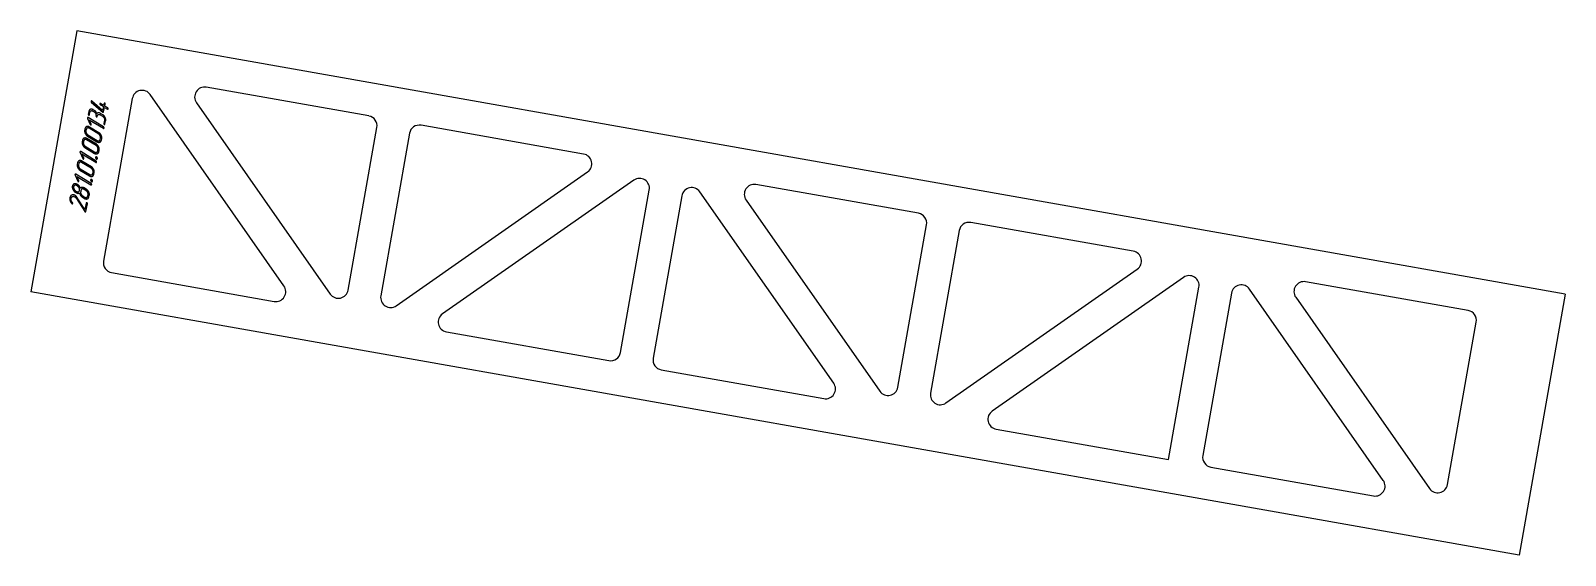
# Model space of a CAD drawing. Header units: millimetres. Extents: x 160 to 2473, y 241 to 1032.
import ezdxf

# ---------------------------------------------------------------- set-up
doc = ezdxf.new("R2010")
doc.units = ezdxf.units.MM
doc.linetypes.add('K5LT_BASIC', pattern=[0])
doc.layers.add('Engraving', color=7, linetype='Continuous')

msp = doc.modelspace()

# ---------------------------------------------------------------- linework, layer by layer
at = {"color": 150, "linetype": 'K5LT_BASIC', "lineweight": 25, "true_color": 0x0080ff}
for p, q in [((229.4, 1032.3), (159.7, 638.4)), ((2473, 635.3), (229.4, 1032.3)), ((312.8, 930), (269.5, 685)), ((541.5, 647.6), (339.9, 936)), ((669.4, 903.7), (424.4, 947)), ((409.5, 923.6), (611.1, 635.3)), ((638.2, 641.3), (681.5, 886.3)), ((993.1, 846.4), (748.2, 889.7)), ((730.8, 877.6), (687.4, 632.6)), ((710.8, 617.7), (999.1, 819.3)), ((1068.8, 807), (780.4, 605.4)), ((1048.8, 547.1), (1092.1, 792.1)), ((1370.1, 501), (1168.4, 789.4)), ((1497.9, 757.1), (1253, 800.4)), ((1141.4, 783.4), (1098, 538.4)), ((1238, 777), (1439.7, 488.7)), ((1821.7, 699.8), (1576.7, 743.1)), ((1466.7, 494.7), (1510.1, 739.7)), ((1559.3, 731), (1516, 486)), ((1539.3, 471.1), (1827.7, 672.7)), ((281.6, 667.6), (526.6, 624.3)), ((1897.3, 660.4), (1609, 458.8)), ((2326.5, 610.5), (2081.5, 653.8)), ((2403.3, 241.4), (159.7, 638.4)), ((1874.7, 385.7), (1920.7, 645.5)), ((1969.9, 636.8), (1926.6, 391.8)), ((2198.6, 354.4), (1997, 642.8)), ((2066.6, 630.4), (2268.2, 342.1)), ((2473, 635.3), (2403.3, 241.4)), ((2295.3, 348.1), (2338.6, 593.1)), ((786.4, 578.3), (1031.4, 535)), ((1110.2, 521), (1355.1, 477.7)), ((1615, 431.7), (1874.7, 385.7)), ((1938.7, 374.4), (2183.7, 331.1))]:
    msp.add_line(p, q, dxfattribs=at)
for centre, start, end in [((327.6, 927.4), 34.9656, 169.9656), ((421.8, 932.2), 79.9656, 214.9656), ((666.8, 888.9), 349.9656, 79.9656), ((745.5, 875), 79.9656, 169.9656), ((990.5, 831.6), 304.9656, 79.9656), ((1077.4, 794.7), 349.9656, 124.9656), ((1156.1, 780.8), 34.9656, 169.9656), ((1250.3, 785.6), 79.9656, 214.9656), ((1495.3, 742.3), 349.9656, 79.9656), ((1574.1, 728.3), 79.9656, 169.9656), ((1819.1, 685), 304.9656, 79.9656), ((284.2, 682.4), 169.9656, 259.9656), ((1905.9, 648.1), 349.9656, 124.9656), ((1984.7, 634.2), 34.9656, 169.9656), ((2078.9, 639), 79.9656, 214.9656), ((529.2, 639), 259.9656, 34.9656), ((623.4, 643.9), 214.9656, 349.9656), ((702.2, 630), 169.9656, 304.9656), ((789, 593.1), 124.9656, 259.9656), ((2323.9, 595.7), 349.9656, 79.9656), ((1034, 549.7), 259.9656, 349.9656), ((1112.8, 535.8), 169.9656, 259.9656), ((1357.8, 492.4), 259.9656, 34.9656), ((1452, 497.3), 214.9656, 349.9656), ((1530.8, 483.4), 169.9656, 304.9656), ((1617.6, 446.5), 124.9656, 259.9656), ((1941.3, 389.2), 169.9656, 259.9656), ((2186.3, 345.8), 259.9656, 34.9656), ((2280.5, 350.7), 214.9656, 349.9656)]:
    msp.add_arc(centre, 15, start, end, dxfattribs=at)
at = {"layer": 'Engraving', "color": 150, "linetype": 'K5LT_BASIC', "lineweight": 25, "true_color": 0x0080ff}
for p, q in [((250.6, 925.7), (250.6, 925)), ((251.9, 926), (251.7, 926.2)), ((268, 912.2), (251.9, 926)), ((247.2, 910.5), (246.4, 906.7)), ((248.2, 905.6), (249, 909.5)), ((251.1, 924.3), (268.2, 909.6)), ((253.5, 911.2), (255.3, 910.1)), ((255.7, 912), (253.9, 913.1)), ((256.3, 911.7), (255.7, 912)), ((256.7, 911.4), (256.3, 911.7)), ((257, 911.1), (256.7, 911.4)), ((259.8, 902.9), (260.1, 903.9)), ((264.5, 905.6), (268.1, 903.4)), ((264.7, 920.5), (269.2, 917.8)), ((268.5, 905.4), (264.9, 907.6)), ((269.6, 919.7), (265.1, 922.4)), ((269.2, 917.8), (268, 912.2)), ((268.2, 909.6), (268.4, 909.4)), ((269.5, 909.9), (271, 916.7)), ((270.3, 922.7), (269.6, 919.7)), ((271, 916.7), (275.5, 914)), ((271.4, 918.6), (272.1, 921.6)), ((275.9, 915.9), (271.4, 918.6)), ((241.5, 884.5), (241.1, 882.6)), ((243.3, 883.4), (242.9, 881.5)), ((245.3, 900.1), (249.4, 891)), ((269.6, 887.2), (246.2, 901.3)), ((262.2, 876.5), (247.8, 885.2)), ((250.9, 891.6), (248, 898.1)), ((248, 898.1), (269.2, 885.3)), ((262.6, 878.4), (248.2, 887.1)), ((270.8, 897.4), (269.8, 892.5)), ((271.6, 891.4), (272.6, 896.3)), ((237.7, 867.1), (237.3, 865.2)), ((239.5, 866.1), (239.1, 864.1)), ((241.4, 856.1), (255.8, 847.4)), ((241.8, 858.1), (256.2, 849.4)), ((258.4, 859.1), (244, 867.8)), ((258.8, 861), (244.4, 869.7)), ((245.2, 873.5), (259.6, 864.8)), ((245.6, 875.4), (260, 866.7)), ((264.5, 868.4), (264.9, 870.4)), ((266.3, 867.4), (266.7, 869.3)), ((230.3, 833.1), (229.8, 831.2)), ((234, 848.7), (238.1, 839.6)), ((258.3, 835.8), (235, 850)), ((250.9, 825.1), (236.5, 833.8)), ((239.7, 840.2), (236.7, 846.7)), ((236.7, 846.7), (257.9, 833.9)), ((251.3, 827), (236.9, 835.7)), ((260.7, 851.1), (261.1, 853)), ((262.5, 850), (262.9, 851.9)), ((226.5, 814.7), (230.6, 805.6)), ((250.9, 801.8), (227.5, 816)), ((232.2, 806.2), (229.2, 812.7)), ((229.2, 812.7), (250.5, 799.9)), ((232.1, 832), (231.6, 830.1)), ((233.9, 822.1), (248.3, 813.4)), ((234.4, 824), (248.8, 815.4)), ((253.2, 817.1), (253.6, 819)), ((255, 816), (255.4, 817.9)), ((222.6, 798.1), (222.4, 797.5)), ((222.4, 797.5), (222.4, 796.9)), ((222.4, 796.9), (222.4, 795.7)), ((226.7, 789.1), (228.5, 788)), ((228.1, 801.3), (227.1, 801.6)), ((227.1, 791), (228.9, 789.9)), ((228.7, 801.1), (228.1, 801.3)), ((229.2, 800.7), (228.7, 801.1)), ((230.6, 797.7), (228.8, 798.8)), ((231.1, 799.6), (229.2, 800.7)), ((235.4, 791.5), (235, 789.6)), ((243.4, 791.1), (239.8, 793.2)), ((243.8, 793), (240.3, 795.2)), ((221.6, 771.8), (221.9, 771.5)), ((227.3, 781), (227.9, 780.3)), ((227.9, 780.3), (228.5, 779.5)), ((228.5, 779.5), (241.1, 759.8)), ((241.3, 762.7), (229.8, 780.5)), ((237.3, 781.6), (240.9, 779.4)), ((237.7, 783.5), (241.3, 781.3)), ((243.4, 772.5), (241.3, 762.7)), ((242.7, 759.7), (245.2, 771.4)), ((245.7, 783.1), (246.2, 785)), ((247.5, 782), (248, 783.9))]:
    msp.add_line(p, q, dxfattribs=at)
for points in [[(251, 926.3), (250.7, 926.1), (250.6, 925.7)], [(251.7, 926.2), (251.3, 926.4), (251, 926.3)], [(246.4, 906.7), (246.3, 906.2), (246.6, 905.7)], [(246.6, 905.7), (246.9, 905.3), (247.1, 905.1)], [(247.1, 905.1), (247.4, 904.9), (247.8, 905)], [(249.7, 913.7), (247.8, 913), (247.2, 910.5)], [(247.8, 905), (248.1, 905.1), (248.2, 905.6)], [(249, 909.5), (249.4, 911.1), (250.7, 911.6)], [(253.9, 913.1), (251.7, 914.5), (249.7, 913.7)], [(250.6, 925), (250.7, 924.6), (251.1, 924.3)], [(250.7, 911.6), (252, 912.1), (253.5, 911.2)], [(255.3, 910.1), (256.8, 909.2), (257.6, 907.4)], [(257.9, 910.1), (257.5, 910.8), (257, 911.1)], [(257.6, 907.4), (258.4, 905.6), (258, 904)], [(259.5, 907.3), (258.8, 909), (257.9, 910.1)], [(258, 904), (257.9, 903.5), (258.2, 903.1)], [(258.2, 903.1), (258.5, 902.6), (258.7, 902.5)], [(258.7, 902.5), (259.1, 902.3), (259.4, 902.4)], [(259.4, 902.4), (259.7, 902.5), (259.8, 902.9)], [(261.9, 908.4), (260.3, 908.3), (259.5, 907.3)], [(260.1, 903.9), (260.4, 905.5), (261.7, 906)], [(261.7, 906), (263, 906.5), (264.5, 905.6)], [(264.9, 907.6), (263.4, 908.5), (261.9, 908.4)], [(264.4, 922.5), (264.1, 922.4), (264, 922)], [(264, 922), (263.9, 921.6), (264.2, 921.2)], [(264.2, 921.2), (264.4, 920.7), (264.7, 920.5)], [(265.1, 922.4), (264.7, 922.7), (264.4, 922.5)], [(268.1, 903.4), (269.6, 902.5), (270.4, 900.8)], [(268.4, 909.4), (268.8, 909.2), (269.1, 909.3)], [(272, 901.4), (270.8, 904), (268.5, 905.4)], [(269.1, 909.3), (269.4, 909.5), (269.5, 909.9)], [(270.7, 923.1), (270.3, 923), (270.3, 922.7)], [(271.4, 923.1), (271.1, 923.3), (270.7, 923.1)], [(271.9, 922.5), (271.7, 922.9), (271.4, 923.1)], [(272.1, 921.6), (272.2, 922), (271.9, 922.5)], [(275.5, 914), (276, 913.7), (276.2, 913.8)], [(276.5, 915.2), (276.4, 915.7), (275.9, 915.9)], [(276.2, 913.8), (276.6, 914.2), (276.6, 914.4)], [(276.6, 914.4), (276.7, 914.8), (276.5, 915.2)], [(241.1, 882.6), (240.6, 880.1), (241.8, 877.5)], [(244, 887.7), (242.1, 886.9), (241.5, 884.5)], [(242.9, 881.5), (242.6, 879.9), (243.4, 878.1)], [(245, 885.5), (243.7, 885), (243.3, 883.4)], [(248.2, 887.1), (246, 888.5), (244, 887.7)], [(247.8, 885.2), (246.3, 886), (245, 885.5)], [(245.5, 901.4), (245.2, 901.3), (245.1, 900.9)], [(245.1, 900.9), (245.1, 900.5), (245.3, 900.1)], [(246.2, 901.3), (245.8, 901.6), (245.5, 901.4)], [(249.4, 891), (249.8, 890.4), (249.9, 890.3)], [(249.9, 890.3), (250.3, 890.1), (250.6, 890.2)], [(250.6, 890.2), (251, 890.4), (251.1, 890.8)], [(251.1, 890.8), (251.1, 891.1), (250.9, 891.6)], [(269.2, 885.3), (269.7, 885), (269.9, 885.1)], [(270.2, 886.5), (270.1, 886.9), (269.6, 887.2)], [(269.8, 892.5), (269.7, 892), (270, 891.6)], [(269.9, 885.1), (270.3, 885.5), (270.3, 885.7)], [(270, 891.6), (270.3, 891.1), (270.5, 891)], [(270.3, 885.7), (270.4, 886.1), (270.2, 886.5)], [(270.4, 900.8), (271.2, 899), (270.8, 897.4)], [(270.5, 891), (270.8, 890.8), (271.2, 890.9)], [(271.2, 890.9), (271.5, 891), (271.6, 891.4)], [(272.6, 896.3), (273.2, 898.7), (272, 901.4)], [(237.3, 865.2), (236.8, 862.8), (238, 860.1)], [(240.2, 870.3), (238.2, 869.5), (237.7, 867.1)], [(238, 860.1), (239.2, 857.4), (241.4, 856.1)], [(239.1, 864.1), (238.7, 862.5), (239.5, 860.7)], [(241.2, 868.2), (239.9, 867.7), (239.5, 866.1)], [(239.5, 860.7), (240.3, 859), (241.8, 858.1)], [(244.4, 869.7), (242.2, 871.1), (240.2, 870.3)], [(244, 867.8), (242.5, 868.7), (241.2, 868.2)], [(241.8, 877.5), (243.1, 874.8), (245.2, 873.5)], [(243.4, 878.1), (244.2, 876.3), (245.6, 875.4)], [(260.7, 856.4), (259.9, 858.2), (258.4, 859.1)], [(262.2, 857), (261, 859.7), (258.8, 861)], [(259.6, 864.8), (261.9, 863.4), (263.8, 864.3)], [(260, 866.7), (261.5, 865.8), (262.8, 866.4)], [(261.1, 853), (261.4, 854.6), (260.7, 856.4)], [(264.5, 873.7), (263.7, 875.5), (262.2, 876.5)], [(262.9, 851.9), (263.4, 854.4), (262.2, 857)], [(266, 874.4), (264.8, 877.1), (262.6, 878.4)], [(262.8, 866.4), (264.1, 866.9), (264.5, 868.4)], [(263.8, 864.3), (265.8, 865.1), (266.3, 867.4)], [(264.9, 870.4), (265.3, 872), (264.5, 873.7)], [(266.7, 869.3), (267.2, 871.7), (266, 874.4)], [(232.7, 836.3), (230.8, 835.5), (230.3, 833.1)], [(233.7, 834.2), (232.4, 833.7), (232.1, 832)], [(236.9, 835.7), (234.7, 837.1), (232.7, 836.3)], [(236.5, 833.8), (235, 834.7), (233.7, 834.2)], [(233.9, 849.5), (233.8, 849.1), (234, 848.7)], [(234.3, 850), (234, 849.9), (233.9, 849.5)], [(235, 850), (234.6, 850.2), (234.3, 850)], [(238.1, 839.6), (238.5, 839), (238.6, 839)], [(238.6, 839), (239, 838.7), (239.4, 838.9)], [(239.4, 838.9), (239.7, 839), (239.8, 839.4)], [(239.8, 839.4), (239.9, 839.8), (239.7, 840.2)], [(255.8, 847.4), (258.1, 846), (260, 846.9)], [(256.2, 849.4), (257.7, 848.5), (259, 849)], [(257.5, 841.2), (257.3, 840.5), (257.8, 839.8)], [(258.1, 841.9), (257.6, 841.7), (257.5, 841.2)], [(257.8, 839.8), (258.2, 839.1), (258.5, 838.9)], [(257.9, 833.9), (258.4, 833.6), (258.7, 833.8)], [(259.2, 841.8), (258.7, 842.1), (258.1, 841.9)], [(259, 835.1), (258.8, 835.6), (258.3, 835.8)], [(258.5, 838.9), (259.1, 838.6), (259.6, 838.7)], [(258.7, 833.8), (259, 834.1), (259, 834.3)], [(259, 849), (260.3, 849.5), (260.7, 851.1)], [(259, 834.3), (259.1, 834.7), (259, 835.1)], [(260, 840.9), (259.6, 841.6), (259.2, 841.8)], [(259.6, 838.7), (260, 838.9), (260.2, 839.6)], [(260, 846.9), (262, 847.7), (262.5, 850)], [(260.2, 839.6), (260.3, 840.3), (260, 840.9)], [(226.8, 816), (226.5, 815.9), (226.4, 815.5)], [(226.4, 815.5), (226.3, 815.1), (226.5, 814.7)], [(227.5, 816), (227.1, 816.2), (226.8, 816)], [(229.8, 831.2), (229.3, 828.7), (230.5, 826.1)], [(230.5, 826.1), (231.8, 823.4), (233.9, 822.1)], [(231.6, 830.1), (231.3, 828.5), (232.1, 826.7)], [(232.1, 826.7), (232.9, 824.9), (234.4, 824)], [(248.3, 813.4), (250.6, 812), (252.6, 812.9)], [(248.8, 815.4), (250.2, 814.5), (251.5, 815)], [(253.2, 822.4), (252.4, 824.1), (250.9, 825.1)], [(254.7, 823), (253.5, 825.7), (251.3, 827)], [(251.5, 815), (252.9, 815.5), (253.2, 817.1)], [(252.6, 812.9), (254.5, 813.7), (255, 816)], [(253.6, 819), (254, 820.6), (253.2, 822.4)], [(255.4, 817.9), (256, 820.3), (254.7, 823)], [(222.4, 795.7), (222.6, 794.4), (223.2, 793.1)], [(225, 801.4), (223.1, 800.5), (222.6, 798.1)], [(223.2, 793.1), (224.6, 790.3), (226.7, 789.1)], [(224.4, 797.1), (224, 795.5), (224.8, 793.7)], [(226, 799.2), (224.7, 798.7), (224.4, 797.1)], [(224.8, 793.7), (225.6, 791.9), (227.1, 791)], [(227.1, 801.6), (226, 801.8), (225, 801.4)], [(228.8, 798.8), (227.3, 799.7), (226, 799.2)], [(228.5, 788), (229.8, 787.2), (231, 787.1)], [(228.9, 789.9), (230.4, 789), (231.7, 789.5)], [(230.6, 805.6), (231, 805), (231.2, 804.9)], [(232.9, 795), (232.2, 796.8), (230.6, 797.7)], [(231, 787.1), (232.2, 787.1), (233.2, 787.6)], [(233.3, 797.7), (232.4, 798.8), (231.1, 799.6)], [(231.2, 804.9), (231.6, 804.7), (231.9, 804.8)], [(231.7, 789.5), (233, 790), (233.4, 791.6)], [(231.9, 804.8), (232.2, 805), (232.3, 805.4)], [(232.3, 805.4), (232.4, 805.8), (232.2, 806.2)], [(233.4, 791.6), (233.7, 793.2), (232.9, 795)], [(233.2, 787.6), (233.7, 785.6), (234.8, 784)], [(234.8, 794.9), (234.2, 796.5), (233.3, 797.7)], [(237.2, 796), (235.7, 795.9), (234.8, 794.9)], [(235, 789.6), (234.6, 788), (235.4, 786.2)], [(237, 793.6), (235.7, 793.2), (235.4, 791.5)], [(239.8, 793.2), (238.3, 794.1), (237, 793.6)], [(240.3, 795.2), (238.7, 796.1), (237.2, 796)], [(245.7, 788.4), (244.9, 790.1), (243.4, 791.1)], [(247.3, 789), (246.1, 791.6), (243.8, 793)], [(246.2, 785), (246.5, 786.6), (245.7, 788.4)], [(248, 783.9), (248.5, 786.3), (247.3, 789)], [(250.7, 807.9), (250.1, 807.7), (250, 807.2)], [(250, 807.2), (249.9, 806.5), (250.3, 805.8)], [(250.3, 805.8), (250.7, 805.1), (251.1, 804.9)], [(250.5, 799.9), (250.9, 799.6), (251.2, 799.8)], [(251.7, 807.8), (251.2, 808.1), (250.7, 807.9)], [(251.5, 801.1), (251.3, 801.6), (250.9, 801.8)], [(251.1, 804.9), (251.6, 804.6), (252.1, 804.7)], [(251.2, 799.8), (251.5, 800.1), (251.6, 800.3)], [(251.6, 800.3), (251.7, 800.7), (251.5, 801.1)], [(252.5, 806.9), (252.2, 807.5), (251.7, 807.8)], [(252.1, 804.7), (252.6, 804.9), (252.7, 805.6)], [(252.7, 805.6), (252.9, 806.3), (252.5, 806.9)], [(218.7, 780.5), (218.2, 778.5), (218.9, 776.3)], [(221.5, 784.4), (219.3, 783.3), (218.7, 780.5)], [(218.9, 776.3), (219.6, 773.9), (221.6, 771.8)], [(220.7, 776.6), (220.2, 778.1), (220.5, 779.5)], [(220.5, 779.5), (220.8, 780.4), (221.3, 781.2)], [(222.6, 773.3), (221.1, 775), (220.7, 776.6)], [(221.3, 781.2), (221.9, 781.9), (222.6, 782.3)], [(226.5, 784), (223.9, 785.6), (221.5, 784.4)], [(221.9, 771.5), (222.3, 771.3), (222.6, 771.5)], [(222.6, 782.3), (224.2, 783.1), (226, 782)], [(223, 772.7), (222.9, 773), (222.6, 773.3)], [(222.6, 771.5), (222.9, 771.6), (223, 772)], [(223, 772), (223.1, 772.4), (223, 772.7)], [(226, 782), (226.7, 781.6), (227.3, 781)], [(228.1, 782.7), (227.3, 783.5), (226.5, 784)], [(229.8, 780.5), (228.9, 781.9), (228.1, 782.7)], [(234.8, 784), (235.9, 782.4), (237.3, 781.6)], [(235.4, 786.2), (236.2, 784.4), (237.7, 783.5)], [(240.9, 779.4), (243.1, 778), (245.1, 778.9)], [(241.3, 781.3), (242.7, 780.5), (244.1, 781)], [(243.8, 772.9), (243.5, 772.8), (243.4, 772.5)], [(244.5, 772.9), (244.2, 773.1), (243.8, 772.9)], [(244.1, 781), (245.4, 781.5), (245.7, 783.1)], [(245.1, 772.3), (244.8, 772.7), (244.5, 772.9)], [(245.1, 778.9), (247, 779.7), (247.5, 782)], [(245.2, 771.4), (245.3, 771.8), (245.1, 772.3)], [(241.1, 759.8), (241.2, 759.5), (241.5, 759.4)], [(241.5, 759.4), (241.9, 759.1), (242.2, 759.2)], [(242.2, 759.2), (242.6, 759.4), (242.7, 759.7)]]:
    msp.add_open_spline(points, degree=2, dxfattribs=at)

doc.saveas('drawing.dxf')
